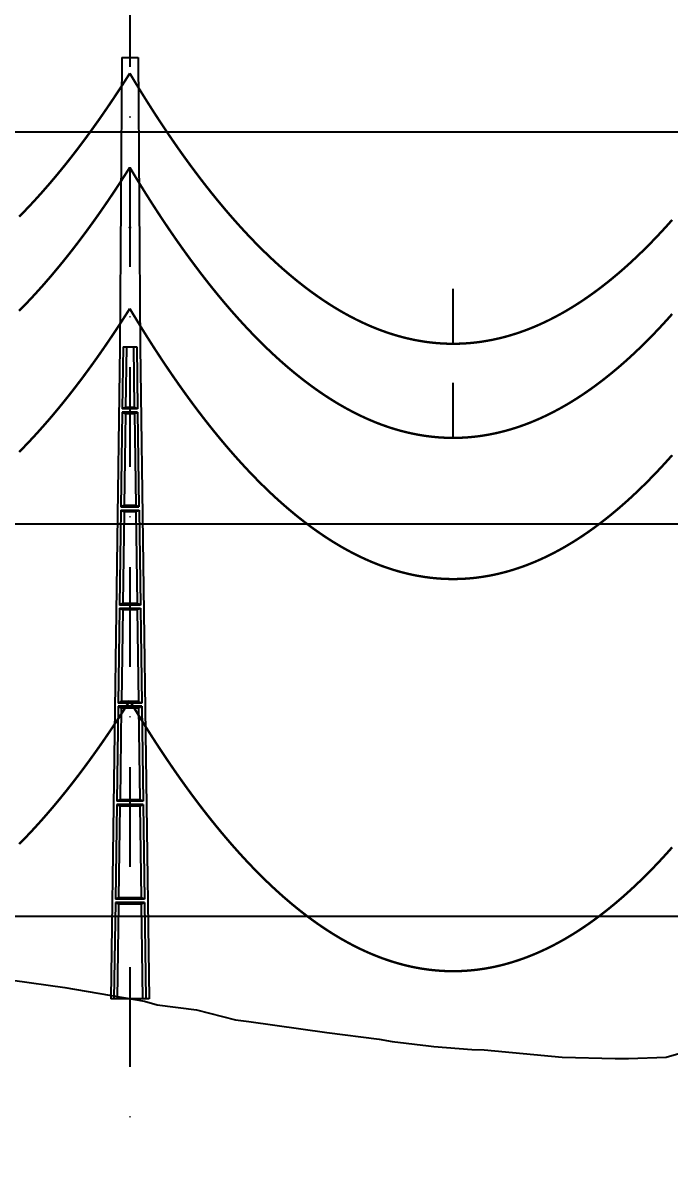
# Model space of a CAD drawing. Header units: metres. Extents: x -121 to 9872, y 3505 to 10721.
# Drawn here: x 4920.3 to 5002.9, y 6246 to 6390.9 of the extents above; entities that cross this region are included whole.
import ezdxf

# ---------------------------------------------------------------- set-up
doc = ezdxf.new("R2010")
doc.units = ezdxf.units.M
doc.header["$PDMODE"] = 2
doc.linetypes.add('DASHDOT', pattern=[25.4, 12.7, -6.35, 0, -6.35])
doc.linetypes.add('DASHED', pattern=[0.75, 0.5, -0.25])
for name, color, linetype in [('C-ROAD-PROF', 2, 'DASHED'), ('CON-EOL- FO', 101, 'Continuous'), ('CON-EOL- PROJEÇÃO', 22, 'Continuous'), ('CON-EOL-CA ARBUTUS', 144, 'Continuous'), ('cotas', 7, 'Continuous'), ('GRID', 253, 'Continuous'), ('POSTE DT', 7, 'Continuous')]:
    doc.layers.add(name, color=color, linetype=linetype)
doc.styles.get("Standard").update_dxf_attribs({"font": 'arial.ttf'})
doc.dimstyles.new('ISO-25', dxfattribs={"dimtxt": 2.5, "dimasz": 2.5, "dimexe": 1.25, "dimexo": 0.625, "dimtad": 1, "dimzin": 1, "dimtxsty": 'Standard', "dimcen": 2.5, "dimaunit": 1, "dimadec": 3, "dimazin": 3, "dimtfac": 1, "dimtmove": 0, "dimatfit": 3, "dimfxlon": 1, "dimarcsym": 0})

# ---------------------------------------------------------------- blocks, each defined once
blk = doc.blocks.new('*U1')
at = {"layer": 'POSTE DT', "extrusion": (0, 1, 0)}
for p, q in [((-3.31, 378.23), (-4.05, 262)), ((-3.31, 378.23), (3.31, 378.23)), ((3.31, 378.23), (4.06, 262)), ((-4.05, 262), (-7.72, 0)), ((-4.05, 262), (-4.05, 262)), ((-2.73, 262), (-3.08, 237.05)), ((-2.73, 262), (2.75, 262)), ((-1.42, 262), (-1.77, 237.57)), ((1.43, 262), (1.77, 237.57)), ((2.75, 262), (3.1, 237.05)), ((4.06, 262), (7.72, 0)), ((-3.1, 235.74), (-3.63, 197.65)), ((3.11, 235.73), (-3.1, 235.74)), ((3.1, 237.05), (-3.08, 237.05)), ((-1.8, 235.21), (-2.32, 198.19)), ((1.8, 235.21), (2.32, 198.19)), ((3.11, 235.73), (3.65, 197.65)), ((-3.65, 196.34), (-4.19, 158.25)), ((-2.35, 195.8), (-2.87, 158.8)), ((2.35, 195.8), (2.87, 158.8)), ((3.66, 196.34), (4.2, 158.25)), ((-4.21, 156.94), (-4.74, 118.85)), ((-2.9, 156.39), (-3.42, 119.41)), ((2.91, 156.39), (3.42, 119.41)), ((4.21, 156.94), (4.75, 118.85)), ((4.75, 118.85), (-4.74, 118.85)), ((-4.76, 117.54), (-5.29, 79.45)), ((4.77, 117.54), (-4.76, 117.54)), ((-3.46, 116.98), (-3.97, 80.02)), ((3.46, 116.98), (3.98, 80.02)), ((4.77, 117.54), (5.3, 79.45)), ((-5.31, 78.14), (-5.85, 40.06)), ((5.32, 78.14), (-5.31, 78.14)), ((5.3, 79.45), (-5.29, 79.45)), ((5.32, 78.14), (5.85, 40.06)), ((-4.01, 77.57), (-4.53, 40.63)), ((4.01, 77.57), (4.53, 40.63)), ((-5.86, 38.74), (-6.41, 0)), ((5.87, 38.74), (-5.86, 38.74)), ((5.85, 40.06), (-5.85, 40.06)), ((-4.56, 38.17), (-5.1, 0)), ((4.56, 38.17), (5.1, 0)), ((5.87, 38.74), (6.41, 0)), ((-6.41, 0), (-7.72, 0)), ((-5.1, 0), (-6.41, 0)), ((5.1, 0), (-5.1, 0)), ((6.41, 0), (5.1, 0)), ((7.72, 0), (6.41, 0))]:
    blk.add_line(p, q, dxfattribs=at)
at = {"layer": 'POSTE DT', "ltscale": 3}
for points in [[(-3.63, 197.65), (3.65, 197.65)], [(-3.65, 196.34), (3.66, 196.34)], [(-4.21, 156.94), (4.21, 156.94)], [(4.2, 158.25), (-4.19, 158.25)]]:
    blk.add_lwpolyline(points, dxfattribs=at)
at = {"layer": 'POSTE DT'}
for points, knots in [([(0.25, 309.94), (0.25, 309.93), (0.25, 309.93), (0.25, 309.92), (0.25, 309.91), (0.25, 309.9), (0.25, 309.89), (0.24, 309.85), (0.22, 309.82), (0.19, 309.77), (0.16, 309.74), (0.11, 309.71), (0.08, 309.7), (0.01, 309.68), (-0.02, 309.68), (-0.08, 309.7), (-0.11, 309.71), (-0.16, 309.74), (-0.18, 309.76), (-0.21, 309.8), (-0.22, 309.82), (-0.24, 309.85), (-0.24, 309.87), (-0.25, 309.89), (-0.25, 309.9), (-0.25, 309.92), (-0.25, 309.92), (-0.25, 309.93), (-0.25, 309.94), (-0.25, 309.95), (-0.25, 309.95), (-0.25, 309.96), (-0.25, 309.97), (-0.24, 310), (-0.23, 310.02), (-0.21, 310.07), (-0.2, 310.09), (-0.15, 310.14), (-0.13, 310.15), (-0.07, 310.18), (-0.03, 310.19), (0.03, 310.19), (0.06, 310.18), (0.12, 310.16), (0.14, 310.14), (0.18, 310.11), (0.2, 310.09), (0.21, 310.06), (0.22, 310.05), (0.23, 310.04), (0.24, 310.01), (0.24, 309.99), (0.25, 309.97), (0.25, 309.96), (0.25, 309.95), (0.25, 309.94), (0.25, 309.94), (0.25, 309.94), (0.25, 309.94)], [-54.728303, -54.728303, -54.728303, -54.728303, -54.309038, -54.309038, -53.647169, -53.647169, -52.532885, -52.532885, -48.86224, -48.86224, -45.282765, -45.282765, -41.52867, -41.52867, -37.867486, -37.867486, -34.454589, -34.454589, -31.301423, -31.301423, -28.48103, -28.48103, -26.961755, -26.961755, -25.7544, -25.7544, -25.136228, -25.136228, -24.64409, -24.64409, -24.094201, -24.094201, -23.191199, -23.191199, -20.494482, -20.494482, -17.342863, -17.342863, -13.645538, -13.645538, -9.835989, -9.835989, -6.296781, -6.296781, -3.005029, -3.005029, 0, 0, 0, 1.527594, 1.527594, 3.697216, 3.697216, 4.489727, 4.489727, 5.01438, 5.01438, 5.095313, 5.095313, 5.095313, 5.095313]), ([(-1.77, 237.57), (-1.99, 237.49), (-2.21, 237.4), (-2.64, 237.22), (-2.86, 237.14), (-3.08, 237.05)], [0, 0, 0, 0, 56.660495, 56.660495, 113.412826, 113.412826, 113.412826, 113.412826]), ([(1.77, 237.57), (1.18, 237.57), (0.59, 237.57), (-0.59, 237.57), (-1.18, 237.57), (-1.77, 237.57)], [0, 0, 0, 0, 67.306894, 67.306894, 134.614447, 134.614447, 134.614447, 134.614447]), ([(3.1, 237.05), (2.87, 237.14), (2.65, 237.23), (2.21, 237.4), (1.99, 237.49), (1.77, 237.57)], [0, 0, 0, 0, 56.738948, 56.738948, 113.38731, 113.38731, 113.38731, 113.38731]), ([(-3.1, 235.74), (-2.88, 235.65), (-2.67, 235.56), (-2.23, 235.39), (-2.02, 235.3), (-1.8, 235.21)], [0.055576, 0.055576, 0.055576, 0.055576, 56.767409, 56.767409, 113.50757, 113.50757, 113.50757, 113.50757]), ([(-1.8, 235.21), (-1.2, 235.21), (-0.6, 235.21), (0.6, 235.21), (1.2, 235.21), (1.8, 235.21)], [0, 0, 0, 0, 68.567797, 68.567797, 137.136247, 137.136247, 137.136247, 137.136247]), ([(1.8, 235.21), (2.02, 235.3), (2.24, 235.38), (2.68, 235.56), (2.89, 235.65), (3.11, 235.73)], [0, 0, 0, 0, 56.845349, 56.845349, 113.599799, 113.599799, 113.599799, 113.599799]), ([(-2.32, 198.19), (-2.54, 198.1), (-2.76, 198.01), (-3.2, 197.83), (-3.41, 197.74), (-3.63, 197.65)], [0, 0, 0, 0, 63.412073, 63.412073, 126.777421, 126.777421, 126.777421, 126.777421]), ([(2.32, 198.19), (1.55, 198.19), (0.77, 198.19), (-0.77, 198.19), (-1.55, 198.19), (-2.32, 198.19)], [0, 0, 0, 0, 88.31008, 88.31008, 176.620652, 176.620652, 176.620652, 176.620652]), ([(3.65, 197.65), (3.43, 197.74), (3.2, 197.83), (2.76, 198.01), (2.54, 198.1), (2.32, 198.19)], [0, 0, 0, 0, 63.488119, 63.488119, 126.880939, 126.880939, 126.880939, 126.880939]), ([(-3.65, 196.34), (-3.43, 196.25), (-3.22, 196.16), (-2.78, 195.98), (-2.57, 195.89), (-2.35, 195.8)], [0.054307, 0.054307, 0.054307, 0.054307, 63.527131, 63.527131, 127.063246, 127.063246, 127.063246, 127.063246]), ([(-2.35, 195.8), (-1.57, 195.8), (-0.78, 195.8), (0.79, 195.8), (1.57, 195.8), (2.35, 195.8)], [0, 0, 0, 0, 89.585713, 89.585713, 179.17191, 179.17191, 179.17191, 179.17191]), ([(2.35, 195.8), (2.57, 195.89), (2.79, 195.98), (3.23, 196.16), (3.45, 196.25), (3.66, 196.34)], [0, 0, 0, 0, 63.60246, 63.60246, 127.109696, 127.109696, 127.109696, 127.109696]), ([(-4.21, 156.94), (-3.99, 156.85), (-3.77, 156.75), (-3.34, 156.57), (-3.12, 156.48), (-2.9, 156.39)], [0.053423, 0.053423, 0.053423, 0.053423, 70.429742, 70.429742, 140.90167, 140.90167, 140.90167, 140.90167]), ([(-2.87, 158.8), (-3.09, 158.71), (-3.31, 158.62), (-3.75, 158.43), (-3.97, 158.34), (-4.19, 158.25)], [0, 0, 0, 0, 70.301707, 70.301707, 140.590947, 140.590947, 140.590947, 140.590947]), ([(-2.9, 156.39), (-1.94, 156.39), (-0.97, 156.39), (0.97, 156.39), (1.94, 156.39), (2.91, 156.39)], [0, 0, 0, 0, 110.60219, 110.60219, 221.20473, 221.20473, 221.20473, 221.20473]), ([(2.87, 158.8), (1.92, 158.8), (0.96, 158.8), (-0.96, 158.8), (-1.91, 158.8), (-2.87, 158.8)], [0, 0, 0, 0, 109.314454, 109.314454, 218.629264, 218.629264, 218.629264, 218.629264]), ([(4.2, 158.25), (3.98, 158.34), (3.76, 158.44), (3.31, 158.62), (3.09, 158.71), (2.87, 158.8)], [0, 0, 0, 0, 70.379198, 70.379198, 140.659718, 140.659718, 140.659718, 140.659718]), ([(2.91, 156.39), (3.12, 156.48), (3.34, 156.57), (3.78, 156.75), (4, 156.85), (4.21, 156.94)], [0, 0, 0, 0, 70.506649, 70.506649, 140.914701, 140.914701, 140.914701, 140.914701]), ([(-3.42, 119.41), (-3.64, 119.32), (-3.86, 119.23), (-4.3, 119.04), (-4.52, 118.95), (-4.74, 118.85)], [0, 0, 0, 0, 77.299547, 77.299547, 154.618634, 154.618634, 154.618634, 154.618634]), ([(3.42, 119.41), (2.28, 119.41), (1.14, 119.41), (-1.14, 119.41), (-2.28, 119.41), (-3.42, 119.41)], [0, 0, 0, 0, 130.319901, 130.319901, 260.640046, 260.640046, 260.640046, 260.640046]), ([(4.75, 118.85), (4.53, 118.95), (4.31, 119.04), (3.87, 119.23), (3.64, 119.32), (3.42, 119.41)], [0, 0, 0, 0, 77.381597, 77.381597, 154.66183, 154.66183, 154.66183, 154.66183]), ([(-4.76, 117.54), (-4.54, 117.45), (-4.32, 117.35), (-3.89, 117.17), (-3.67, 117.07), (-3.46, 116.98)], [0.052784, 0.052784, 0.052784, 0.052784, 77.438432, 77.438432, 154.950301, 154.950301, 154.950301, 154.950301]), ([(-3.46, 116.98), (-2.3, 116.98), (-1.15, 116.98), (1.15, 116.98), (2.31, 116.98), (3.46, 116.98)], [0, 0, 0, 0, 131.617604, 131.617604, 263.235447, 263.235447, 263.235447, 263.235447]), ([(3.46, 116.98), (3.68, 117.07), (3.89, 117.17), (4.33, 117.35), (4.55, 117.45), (4.77, 117.54)], [0, 0, 0, 0, 77.520013, 77.520013, 154.938747, 154.938747, 154.938747, 154.938747]), ([(-5.31, 78.14), (-5.09, 78.05), (-4.88, 77.95), (-4.44, 77.76), (-4.23, 77.67), (-4.01, 77.57)], [0.052308, 0.052308, 0.052308, 0.052308, 84.527725, 84.527725, 169.158824, 169.158824, 169.158824, 169.158824]), ([(-3.97, 80.02), (-4.19, 79.93), (-4.41, 79.83), (-4.85, 79.64), (-5.07, 79.55), (-5.29, 79.45)], [0, 0, 0, 0, 84.379671, 84.379671, 168.809376, 168.809376, 168.809376, 168.809376]), ([(3.98, 80.02), (2.65, 80.02), (1.33, 80.02), (-1.32, 80.02), (-2.65, 80.02), (-3.97, 80.02)], [0, 0, 0, 0, 151.326157, 151.326157, 302.652465, 302.652465, 302.652465, 302.652465]), ([(5.3, 79.45), (5.08, 79.55), (4.86, 79.64), (4.42, 79.83), (4.2, 79.93), (3.98, 80.02)], [0, 0, 0, 0, 84.46863, 84.46863, 168.833721, 168.833721, 168.833721, 168.833721]), ([(4.01, 77.57), (4.23, 77.67), (4.45, 77.76), (4.88, 77.95), (5.1, 78.05), (5.32, 78.14)], [0, 0, 0, 0, 84.616316, 84.616316, 169.129178, 169.129178, 169.129178, 169.129178]), ([(-4.01, 77.57), (-2.67, 77.57), (-1.34, 77.57), (1.34, 77.57), (2.67, 77.57), (4.01, 77.57)], [0, 0, 0, 0, 152.632212, 152.632212, 305.264569, 305.264569, 305.264569, 305.264569]), ([(-5.86, 38.74), (-5.65, 38.65), (-5.43, 38.55), (-5, 38.36), (-4.78, 38.26), (-4.56, 38.17)], [0.026524, 0.026524, 0.026524, 0.026524, 91.679563, 91.679563, 183.466041, 183.466041, 183.466041, 183.466041]), ([(-4.53, 40.63), (-4.75, 40.53), (-4.97, 40.44), (-5.41, 40.25), (-5.63, 40.15), (-5.85, 40.06)], [0, 0, 0, 0, 91.523648, 91.523648, 183.126775, 183.126775, 183.126775, 183.126775]), ([(-4.56, 38.17), (-3.04, 38.17), (-1.52, 38.17), (1.52, 38.17), (3.04, 38.17), (4.56, 38.17)], [0, 0, 0, 0, 173.646192, 173.646192, 347.292451, 347.292451, 347.292451, 347.292451]), ([(4.53, 40.63), (3.02, 40.63), (1.51, 40.63), (-1.51, 40.63), (-3.02, 40.63), (-4.53, 40.63)], [0, 0, 0, 0, 172.33304, 172.33304, 344.666151, 344.666151, 344.666151, 344.666151]), ([(5.85, 40.06), (5.63, 40.15), (5.41, 40.25), (4.97, 40.44), (4.75, 40.53), (4.53, 40.63)], [0, 0, 0, 0, 91.621326, 91.621326, 183.137324, 183.137324, 183.137324, 183.137324]), ([(4.56, 38.17), (4.78, 38.26), (5, 38.36), (5.43, 38.55), (5.65, 38.65), (5.87, 38.74)], [0, 0, 0, 0, 91.776928, 91.776928, 183.448614, 183.448614, 183.448614, 183.448614])]:
    blk.add_open_spline(points, degree=3, knots=knots, dxfattribs=at)
blk = doc.blocks.new('*D378')
at = {"layer": 'cotas', "color": 0, "lineweight": -2, "transparency": 16777216}
for p, q in [((4847.97, 6493.54), (4847.97, 6495.79)), ((4933.97, 6493.54), (4933.97, 6495.79)), ((4850.47, 6494.54), (4931.47, 6494.54))]:
    blk.add_line(p, q, dxfattribs=at)
at = {"layer": 'cotas', "color": 0, "transparency": 16777216}
for points in [[(4850.47, 6494.95), (4850.47, 6494.12), (4847.97, 6494.54)], [(4931.47, 6494.95), (4931.47, 6494.12), (4933.97, 6494.54)]]:
    blk.add_solid(points, dxfattribs=at)
at = {"layer": 'Defpoints', "color": 0, "transparency": 16777216}
for p in [(4933.97, 6494.54), (4847.97, 6400.41), (4933.97, 6386.43)]:
    blk.add_point(p, dxfattribs=at)
at = {"layer": 'cotas', "color": 0, "transparency": 16777216, "insert": (4890.97, 6496.44), "char_height": 2.5, "attachment_point": 5}
blk.add_mtext('86.00', dxfattribs=at)
blk = doc.blocks.new('*D379')
at = {"layer": 'cotas', "color": 0, "lineweight": -2, "transparency": 16777216}
for p, q in [((4933.97, 6466.97), (4933.97, 6469.22)), ((5017.76, 6466.97), (5017.76, 6469.22)), ((4936.47, 6467.97), (5015.26, 6467.97))]:
    blk.add_line(p, q, dxfattribs=at)
at = {"layer": 'cotas', "color": 0, "transparency": 16777216}
for points in [[(4936.47, 6468.38), (4936.47, 6467.55), (4933.97, 6467.97)], [(5015.26, 6468.38), (5015.26, 6467.55), (5017.76, 6467.97)]]:
    blk.add_solid(points, dxfattribs=at)
at = {"layer": 'Defpoints', "color": 0, "transparency": 16777216}
for p in [(5017.76, 6467.97), (5017.76, 6388.6), (4933.97, 6386.43)]:
    blk.add_point(p, dxfattribs=at)
at = {"layer": 'cotas', "color": 0, "transparency": 16777216, "insert": (4975.86, 6469.87), "char_height": 2.5, "attachment_point": 5}
blk.add_mtext('83.79', dxfattribs=at)

msp = doc.modelspace()

# ---------------------------------------------------------------- linework, layer by layer
at = {"layer": 'C-ROAD-PROF', "color": 0, "linetype": 'Continuous', "lineweight": -3}
msp.add_lwpolyline([(4919.007, 6268.786), (4925.696, 6267.88), (4935.824, 6266.108), (4937.465, 6265.677), (4942.474, 6265.031), (4947.456, 6263.764), (4949.154, 6263.557), (4959.121, 6262.115), (4965.775, 6261.289), (4967.446, 6260.981), (4972.092, 6260.43), (4972.427, 6260.406), (4972.769, 6260.363), (4977.598, 6259.964), (4979.184, 6259.944), (4989.116, 6258.978), (4995.883, 6258.828), (4997.599, 6258.828), (5002.39, 6259.001), (5007.538, 6260.493)], dxfattribs=at)
at = {"layer": 'CON-EOL- FO', "const_width": 0.3}
for points in [[(4919.848, 6336.152), (4920.276, 6336.586), (4920.704, 6337.029), (4921.132, 6337.478), (4921.559, 6337.935), (4921.987, 6338.4), (4922.415, 6338.872), (4922.843, 6339.351), (4923.271, 6339.838), (4923.699, 6340.332), (4924.127, 6340.834), (4924.554, 6341.343), (4924.982, 6341.86), (4925.41, 6342.384), (4925.838, 6342.915), (4926.266, 6343.454), (4926.694, 6344.001), (4927.122, 6344.555), (4927.549, 6345.116), (4927.977, 6345.685), (4928.405, 6346.261), (4928.833, 6346.845), (4929.261, 6347.436), (4929.689, 6348.035), (4930.117, 6348.641), (4930.544, 6349.255), (4930.972, 6349.876), (4931.4, 6350.504), (4931.828, 6351.14), (4932.256, 6351.784), (4932.684, 6352.435), (4933.112, 6353.094), (4933.539, 6353.76), (4933.967, 6354.433)], [(4933.967, 6354.433), (4934.384, 6353.738), (4934.801, 6353.051), (4935.218, 6352.37), (4935.635, 6351.696), (4936.052, 6351.03), (4936.469, 6350.371), (4936.885, 6349.718), (4937.302, 6349.073), (4937.719, 6348.435), (4938.136, 6347.805), (4938.553, 6347.181), (4938.97, 6346.564), (4939.387, 6345.955), (4939.804, 6345.352), (4940.22, 6344.757), (4940.637, 6344.169), (4941.054, 6343.587), (4941.471, 6343.013), (4941.888, 6342.446), (4942.305, 6341.886), (4942.722, 6341.334), (4943.138, 6340.788), (4943.555, 6340.249), (4943.972, 6339.718), (4944.389, 6339.193), (4944.806, 6338.676), (4945.223, 6338.165), (4945.64, 6337.662), (4946.057, 6337.166), (4946.473, 6336.677), (4946.89, 6336.195), (4947.307, 6335.72), (4947.724, 6335.252), (4948.141, 6334.791), (4948.558, 6334.337), (4948.975, 6333.891), (4949.392, 6333.451), (4949.808, 6333.019), (4950.225, 6332.593), (4950.642, 6332.175), (4951.059, 6331.763), (4951.476, 6331.359), (4951.893, 6330.962), (4952.31, 6330.571), (4952.727, 6330.188), (4953.143, 6329.812), (4953.56, 6329.443), (4953.977, 6329.081), (4954.394, 6328.726), (4954.811, 6328.378), (4955.228, 6328.037), (4955.645, 6327.704), (4956.061, 6327.377), (4956.478, 6327.057), (4956.895, 6326.744), (4957.312, 6326.439), (4957.729, 6326.14), (4958.146, 6325.849), (4958.563, 6325.564), (4958.98, 6325.287), (4959.396, 6325.016), (4959.813, 6324.753), (4960.23, 6324.497), (4960.647, 6324.247), (4961.064, 6324.005), (4961.481, 6323.77), (4961.898, 6323.542), (4962.315, 6323.32), (4962.731, 6323.106), (4963.148, 6322.899), (4963.565, 6322.699), (4963.982, 6322.506), (4964.399, 6322.32), (4964.816, 6322.141), (4965.233, 6321.969), (4965.649, 6321.804), (4966.066, 6321.646), (4966.483, 6321.495), (4966.9, 6321.352), (4967.317, 6321.215), (4967.734, 6321.085), (4968.151, 6320.962), (4968.568, 6320.847), (4968.984, 6320.738), (4969.401, 6320.636), (4969.818, 6320.542), (4970.235, 6320.454), (4970.652, 6320.373), (4971.069, 6320.3), (4971.486, 6320.233), (4971.903, 6320.174), (4972.319, 6320.121), (4972.736, 6320.076), (4973.153, 6320.038), (4973.57, 6320.006), (4973.987, 6319.982), (4974.404, 6319.964), (4974.821, 6319.954), (4975.238, 6319.951), (4975.654, 6319.955), (4976.071, 6319.965), (4976.488, 6319.983), (4976.905, 6320.008), (4977.322, 6320.04), (4977.739, 6320.078), (4978.156, 6320.124), (4978.572, 6320.177), (4978.989, 6320.237), (4979.406, 6320.304), (4979.823, 6320.378), (4980.24, 6320.459), (4980.657, 6320.547), (4981.074, 6320.642), (4981.491, 6320.744), (4981.907, 6320.853), (4982.324, 6320.969), (4982.741, 6321.093), (4983.158, 6321.223), (4983.575, 6321.36), (4983.992, 6321.504), (4984.409, 6321.655), (4984.826, 6321.814), (4985.242, 6321.979), (4985.659, 6322.151), (4986.076, 6322.331), (4986.493, 6322.517), (4986.91, 6322.711), (4987.327, 6322.911), (4987.744, 6323.119), (4988.161, 6323.333), (4988.577, 6323.555), (4988.994, 6323.783), (4989.411, 6324.019), (4989.828, 6324.262), (4990.245, 6324.511), (4990.662, 6324.768), (4991.079, 6325.032), (4991.495, 6325.303), (4991.912, 6325.581), (4992.329, 6325.866), (4992.746, 6326.158), (4993.163, 6326.457), (4993.58, 6326.763), (4993.997, 6327.076), (4994.414, 6327.396), (4994.83, 6327.723), (4995.247, 6328.057), (4995.664, 6328.399), (4996.081, 6328.747), (4996.498, 6329.102), (4996.915, 6329.465), (4997.332, 6329.834), (4997.749, 6330.211), (4998.165, 6330.594), (4998.582, 6330.985), (4998.999, 6331.383), (4999.416, 6331.787), (4999.833, 6332.199), (5000.25, 6332.618), (5000.667, 6333.044), (5001.084, 6333.477), (5001.5, 6333.917), (5001.917, 6334.364), (5002.334, 6334.818), (5002.751, 6335.279), (5003.168, 6335.748)]]:
    msp.add_lwpolyline(points, dxfattribs=at)
at = {"layer": 'CON-EOL- PROJEÇÃO', "lineweight": 30, "const_width": 0.3}
for points in [[(4919.848, 6286.152), (4920.276, 6286.586), (4920.704, 6287.029), (4921.132, 6287.478), (4921.559, 6287.935), (4921.987, 6288.4), (4922.415, 6288.872), (4922.843, 6289.351), (4923.271, 6289.838), (4923.699, 6290.332), (4924.127, 6290.834), (4924.554, 6291.343), (4924.982, 6291.86), (4925.41, 6292.384), (4925.838, 6292.915), (4926.266, 6293.454), (4926.694, 6294.001), (4927.122, 6294.555), (4927.549, 6295.116), (4927.977, 6295.685), (4928.405, 6296.261), (4928.833, 6296.845), (4929.261, 6297.436), (4929.689, 6298.035), (4930.117, 6298.641), (4930.544, 6299.255), (4930.972, 6299.876), (4931.4, 6300.504), (4931.828, 6301.14), (4932.256, 6301.784), (4932.684, 6302.435), (4933.112, 6303.094), (4933.539, 6303.76), (4933.967, 6304.433)], [(4933.967, 6304.433), (4934.384, 6303.738), (4934.801, 6303.051), (4935.218, 6302.37), (4935.635, 6301.696), (4936.052, 6301.03), (4936.469, 6300.371), (4936.885, 6299.718), (4937.302, 6299.073), (4937.719, 6298.435), (4938.136, 6297.805), (4938.553, 6297.181), (4938.97, 6296.564), (4939.387, 6295.955), (4939.804, 6295.352), (4940.22, 6294.757), (4940.637, 6294.169), (4941.054, 6293.587), (4941.471, 6293.013), (4941.888, 6292.446), (4942.305, 6291.886), (4942.722, 6291.334), (4943.138, 6290.788), (4943.555, 6290.249), (4943.972, 6289.718), (4944.389, 6289.193), (4944.806, 6288.676), (4945.223, 6288.165), (4945.64, 6287.662), (4946.057, 6287.166), (4946.473, 6286.677), (4946.89, 6286.195), (4947.307, 6285.72), (4947.724, 6285.252), (4948.141, 6284.791), (4948.558, 6284.337), (4948.975, 6283.891), (4949.392, 6283.451), (4949.808, 6283.019), (4950.225, 6282.593), (4950.642, 6282.175), (4951.059, 6281.763), (4951.476, 6281.359), (4951.893, 6280.962), (4952.31, 6280.571), (4952.727, 6280.188), (4953.143, 6279.812), (4953.56, 6279.443), (4953.977, 6279.081), (4954.394, 6278.726), (4954.811, 6278.378), (4955.228, 6278.037), (4955.645, 6277.704), (4956.061, 6277.377), (4956.478, 6277.057), (4956.895, 6276.744), (4957.312, 6276.439), (4957.729, 6276.14), (4958.146, 6275.849), (4958.563, 6275.564), (4958.98, 6275.287), (4959.396, 6275.016), (4959.813, 6274.753), (4960.23, 6274.497), (4960.647, 6274.247), (4961.064, 6274.005), (4961.481, 6273.77), (4961.898, 6273.541), (4962.315, 6273.32), (4962.731, 6273.106), (4963.148, 6272.899), (4963.565, 6272.699), (4963.982, 6272.506), (4964.399, 6272.32), (4964.816, 6272.141), (4965.233, 6271.969), (4965.649, 6271.804), (4966.066, 6271.646), (4966.483, 6271.495), (4966.9, 6271.352), (4967.317, 6271.215), (4967.734, 6271.085), (4968.151, 6270.962), (4968.568, 6270.847), (4968.984, 6270.738), (4969.401, 6270.636), (4969.818, 6270.542), (4970.235, 6270.454), (4970.652, 6270.373), (4971.069, 6270.3), (4971.486, 6270.233), (4971.903, 6270.174), (4972.319, 6270.121), (4972.736, 6270.076), (4973.153, 6270.038), (4973.57, 6270.006), (4973.987, 6269.982), (4974.404, 6269.964), (4974.821, 6269.954), (4975.238, 6269.951), (4975.654, 6269.955), (4976.071, 6269.965), (4976.488, 6269.983), (4976.905, 6270.008), (4977.322, 6270.04), (4977.739, 6270.078), (4978.156, 6270.124), (4978.572, 6270.177), (4978.989, 6270.237), (4979.406, 6270.304), (4979.823, 6270.378), (4980.24, 6270.459), (4980.657, 6270.547), (4981.074, 6270.642), (4981.491, 6270.744), (4981.907, 6270.853), (4982.324, 6270.969), (4982.741, 6271.093), (4983.158, 6271.223), (4983.575, 6271.36), (4983.992, 6271.504), (4984.409, 6271.655), (4984.826, 6271.814), (4985.242, 6271.979), (4985.659, 6272.151), (4986.076, 6272.331), (4986.493, 6272.517), (4986.91, 6272.711), (4987.327, 6272.911), (4987.744, 6273.119), (4988.161, 6273.333), (4988.577, 6273.555), (4988.994, 6273.783), (4989.411, 6274.019), (4989.828, 6274.262), (4990.245, 6274.511), (4990.662, 6274.768), (4991.079, 6275.032), (4991.495, 6275.303), (4991.912, 6275.581), (4992.329, 6275.866), (4992.746, 6276.158), (4993.163, 6276.457), (4993.58, 6276.763), (4993.997, 6277.076), (4994.414, 6277.396), (4994.83, 6277.723), (4995.247, 6278.057), (4995.664, 6278.399), (4996.081, 6278.747), (4996.498, 6279.102), (4996.915, 6279.465), (4997.332, 6279.834), (4997.749, 6280.211), (4998.165, 6280.594), (4998.582, 6280.985), (4998.999, 6281.383), (4999.416, 6281.787), (4999.833, 6282.199), (5000.25, 6282.618), (5000.667, 6283.044), (5001.084, 6283.477), (5001.5, 6283.917), (5001.917, 6284.364), (5002.334, 6284.818), (5002.751, 6285.279), (5003.168, 6285.748)]]:
    msp.add_lwpolyline(points, dxfattribs=at)
at = {"layer": 'CON-EOL-CA ARBUTUS'}
for p, q in [((4975.225, 6349.951), (4975.225, 6356.951)), ((4975.225, 6337.951), (4975.225, 6344.951))]:
    msp.add_line(p, q, dxfattribs=at)
at = {"layer": 'CON-EOL-CA ARBUTUS', "const_width": 0.3}
for points in [[(4919.848, 6366.152), (4920.276, 6366.586), (4920.704, 6367.029), (4921.132, 6367.478), (4921.559, 6367.935), (4921.987, 6368.4), (4922.415, 6368.872), (4922.843, 6369.351), (4923.271, 6369.838), (4923.699, 6370.332), (4924.127, 6370.834), (4924.554, 6371.343), (4924.982, 6371.86), (4925.41, 6372.384), (4925.838, 6372.915), (4926.266, 6373.454), (4926.694, 6374.001), (4927.122, 6374.555), (4927.549, 6375.116), (4927.977, 6375.685), (4928.405, 6376.261), (4928.833, 6376.845), (4929.261, 6377.436), (4929.689, 6378.035), (4930.117, 6378.641), (4930.544, 6379.255), (4930.972, 6379.876), (4931.4, 6380.504), (4931.828, 6381.14), (4932.256, 6381.784), (4932.684, 6382.435), (4933.112, 6383.094), (4933.539, 6383.76), (4933.967, 6384.433)], [(4933.967, 6384.433), (4934.384, 6383.738), (4934.801, 6383.051), (4935.218, 6382.37), (4935.635, 6381.696), (4936.052, 6381.03), (4936.469, 6380.371), (4936.885, 6379.718), (4937.302, 6379.073), (4937.719, 6378.435), (4938.136, 6377.805), (4938.553, 6377.181), (4938.97, 6376.564), (4939.387, 6375.955), (4939.804, 6375.352), (4940.22, 6374.757), (4940.637, 6374.169), (4941.054, 6373.587), (4941.471, 6373.013), (4941.888, 6372.446), (4942.305, 6371.886), (4942.722, 6371.334), (4943.138, 6370.788), (4943.555, 6370.249), (4943.972, 6369.718), (4944.389, 6369.193), (4944.806, 6368.676), (4945.223, 6368.165), (4945.64, 6367.662), (4946.057, 6367.166), (4946.473, 6366.677), (4946.89, 6366.195), (4947.307, 6365.72), (4947.724, 6365.252), (4948.141, 6364.791), (4948.558, 6364.337), (4948.975, 6363.891), (4949.392, 6363.451), (4949.808, 6363.019), (4950.225, 6362.593), (4950.642, 6362.175), (4951.059, 6361.763), (4951.476, 6361.359), (4951.893, 6360.962), (4952.31, 6360.571), (4952.727, 6360.188), (4953.143, 6359.812), (4953.56, 6359.443), (4953.977, 6359.081), (4954.394, 6358.726), (4954.811, 6358.378), (4955.228, 6358.037), (4955.645, 6357.704), (4956.061, 6357.377), (4956.478, 6357.057), (4956.895, 6356.744), (4957.312, 6356.439), (4957.729, 6356.14), (4958.146, 6355.849), (4958.563, 6355.564), (4958.98, 6355.287), (4959.396, 6355.016), (4959.813, 6354.753), (4960.23, 6354.497), (4960.647, 6354.247), (4961.064, 6354.005), (4961.481, 6353.77), (4961.898, 6353.541), (4962.315, 6353.32), (4962.731, 6353.106), (4963.148, 6352.899), (4963.565, 6352.699), (4963.982, 6352.506), (4964.399, 6352.32), (4964.816, 6352.141), (4965.233, 6351.969), (4965.649, 6351.804), (4966.066, 6351.646), (4966.483, 6351.495), (4966.9, 6351.352), (4967.317, 6351.215), (4967.734, 6351.085), (4968.151, 6350.962), (4968.568, 6350.847), (4968.984, 6350.738), (4969.401, 6350.636), (4969.818, 6350.542), (4970.235, 6350.454), (4970.652, 6350.373), (4971.069, 6350.3), (4971.486, 6350.233), (4971.903, 6350.174), (4972.319, 6350.121), (4972.736, 6350.076), (4973.153, 6350.038), (4973.57, 6350.006), (4973.987, 6349.982), (4974.404, 6349.964), (4974.821, 6349.954), (4975.238, 6349.951), (4975.654, 6349.955), (4976.071, 6349.965), (4976.488, 6349.983), (4976.905, 6350.008), (4977.322, 6350.04), (4977.739, 6350.078), (4978.156, 6350.124), (4978.572, 6350.177), (4978.989, 6350.237), (4979.406, 6350.304), (4979.823, 6350.378), (4980.24, 6350.459), (4980.657, 6350.547), (4981.074, 6350.642), (4981.491, 6350.744), (4981.907, 6350.853), (4982.324, 6350.969), (4982.741, 6351.093), (4983.158, 6351.223), (4983.575, 6351.36), (4983.992, 6351.504), (4984.409, 6351.655), (4984.826, 6351.814), (4985.242, 6351.979), (4985.659, 6352.151), (4986.076, 6352.331), (4986.493, 6352.517), (4986.91, 6352.711), (4987.327, 6352.911), (4987.744, 6353.119), (4988.161, 6353.333), (4988.577, 6353.555), (4988.994, 6353.783), (4989.411, 6354.019), (4989.828, 6354.262), (4990.245, 6354.511), (4990.662, 6354.768), (4991.079, 6355.032), (4991.495, 6355.303), (4991.912, 6355.581), (4992.329, 6355.866), (4992.746, 6356.158), (4993.163, 6356.457), (4993.58, 6356.763), (4993.997, 6357.076), (4994.414, 6357.396), (4994.83, 6357.723), (4995.247, 6358.057), (4995.664, 6358.399), (4996.081, 6358.747), (4996.498, 6359.102), (4996.915, 6359.465), (4997.332, 6359.834), (4997.749, 6360.211), (4998.165, 6360.594), (4998.582, 6360.985), (4998.999, 6361.383), (4999.416, 6361.787), (4999.833, 6362.199), (5000.25, 6362.618), (5000.667, 6363.044), (5001.084, 6363.477), (5001.5, 6363.917), (5001.917, 6364.364), (5002.334, 6364.818), (5002.751, 6365.279), (5003.168, 6365.748)], [(4919.848, 6354.152), (4920.276, 6354.586), (4920.704, 6355.029), (4921.132, 6355.478), (4921.559, 6355.935), (4921.987, 6356.4), (4922.415, 6356.872), (4922.843, 6357.351), (4923.271, 6357.838), (4923.699, 6358.332), (4924.127, 6358.834), (4924.554, 6359.343), (4924.982, 6359.86), (4925.41, 6360.384), (4925.838, 6360.915), (4926.266, 6361.454), (4926.694, 6362.001), (4927.122, 6362.555), (4927.549, 6363.116), (4927.977, 6363.685), (4928.405, 6364.261), (4928.833, 6364.845), (4929.261, 6365.436), (4929.689, 6366.035), (4930.117, 6366.641), (4930.544, 6367.255), (4930.972, 6367.876), (4931.4, 6368.504), (4931.828, 6369.14), (4932.256, 6369.784), (4932.684, 6370.435), (4933.112, 6371.094), (4933.539, 6371.76), (4933.967, 6372.433)], [(4933.967, 6372.433), (4934.384, 6371.738), (4934.801, 6371.051), (4935.218, 6370.37), (4935.635, 6369.696), (4936.052, 6369.03), (4936.469, 6368.371), (4936.885, 6367.718), (4937.302, 6367.073), (4937.719, 6366.435), (4938.136, 6365.805), (4938.553, 6365.181), (4938.97, 6364.564), (4939.387, 6363.955), (4939.804, 6363.352), (4940.22, 6362.757), (4940.637, 6362.169), (4941.054, 6361.587), (4941.471, 6361.013), (4941.888, 6360.446), (4942.305, 6359.886), (4942.722, 6359.334), (4943.138, 6358.788), (4943.555, 6358.249), (4943.972, 6357.718), (4944.389, 6357.193), (4944.806, 6356.676), (4945.223, 6356.165), (4945.64, 6355.662), (4946.057, 6355.166), (4946.473, 6354.677), (4946.89, 6354.195), (4947.307, 6353.72), (4947.724, 6353.252), (4948.141, 6352.791), (4948.558, 6352.337), (4948.975, 6351.891), (4949.392, 6351.451), (4949.808, 6351.019), (4950.225, 6350.593), (4950.642, 6350.175), (4951.059, 6349.763), (4951.476, 6349.359), (4951.893, 6348.962), (4952.31, 6348.571), (4952.727, 6348.188), (4953.143, 6347.812), (4953.56, 6347.443), (4953.977, 6347.081), (4954.394, 6346.726), (4954.811, 6346.378), (4955.228, 6346.037), (4955.645, 6345.704), (4956.061, 6345.377), (4956.478, 6345.057), (4956.895, 6344.744), (4957.312, 6344.439), (4957.729, 6344.14), (4958.146, 6343.849), (4958.563, 6343.564), (4958.98, 6343.287), (4959.396, 6343.016), (4959.813, 6342.753), (4960.23, 6342.497), (4960.647, 6342.247), (4961.064, 6342.005), (4961.481, 6341.77), (4961.898, 6341.542), (4962.315, 6341.32), (4962.731, 6341.106), (4963.148, 6340.899), (4963.565, 6340.699), (4963.982, 6340.506), (4964.399, 6340.32), (4964.816, 6340.141), (4965.233, 6339.969), (4965.649, 6339.804), (4966.066, 6339.646), (4966.483, 6339.495), (4966.9, 6339.352), (4967.317, 6339.215), (4967.734, 6339.085), (4968.151, 6338.962), (4968.568, 6338.847), (4968.984, 6338.738), (4969.401, 6338.636), (4969.818, 6338.542), (4970.235, 6338.454), (4970.652, 6338.373), (4971.069, 6338.3), (4971.486, 6338.233), (4971.903, 6338.174), (4972.319, 6338.121), (4972.736, 6338.076), (4973.153, 6338.038), (4973.57, 6338.006), (4973.987, 6337.982), (4974.404, 6337.964), (4974.821, 6337.954), (4975.238, 6337.951), (4975.654, 6337.955), (4976.071, 6337.965), (4976.488, 6337.983), (4976.905, 6338.008), (4977.322, 6338.04), (4977.739, 6338.078), (4978.156, 6338.124), (4978.572, 6338.177), (4978.989, 6338.237), (4979.406, 6338.304), (4979.823, 6338.378), (4980.24, 6338.459), (4980.657, 6338.547), (4981.074, 6338.642), (4981.491, 6338.744), (4981.907, 6338.853), (4982.324, 6338.969), (4982.741, 6339.093), (4983.158, 6339.223), (4983.575, 6339.36), (4983.992, 6339.504), (4984.409, 6339.655), (4984.826, 6339.814), (4985.242, 6339.979), (4985.659, 6340.151), (4986.076, 6340.331), (4986.493, 6340.517), (4986.91, 6340.711), (4987.327, 6340.911), (4987.744, 6341.119), (4988.161, 6341.333), (4988.577, 6341.555), (4988.994, 6341.783), (4989.411, 6342.019), (4989.828, 6342.262), (4990.245, 6342.511), (4990.662, 6342.768), (4991.079, 6343.032), (4991.495, 6343.303), (4991.912, 6343.581), (4992.329, 6343.866), (4992.746, 6344.158), (4993.163, 6344.457), (4993.58, 6344.763), (4993.997, 6345.076), (4994.414, 6345.396), (4994.83, 6345.723), (4995.247, 6346.057), (4995.664, 6346.399), (4996.081, 6346.747), (4996.498, 6347.102), (4996.915, 6347.465), (4997.332, 6347.834), (4997.749, 6348.211), (4998.165, 6348.594), (4998.582, 6348.985), (4998.999, 6349.383), (4999.416, 6349.787), (4999.833, 6350.199), (5000.25, 6350.618), (5000.667, 6351.044), (5001.084, 6351.477), (5001.5, 6351.917), (5001.917, 6352.364), (5002.334, 6352.818), (5002.751, 6353.279), (5003.168, 6353.748)]]:
    msp.add_lwpolyline(points, dxfattribs=at)
at = {"layer": 'GRID', "linetype": 'DASHDOT'}
msp.add_line((4933.967, 7876.973), (4933.967, 5510.205), dxfattribs=at)
at = {"layer": 'GRID'}
for points in [[(-30.298, 6376.973), (7827.812, 6376.973)], [(-30.298, 6326.973), (7827.812, 6326.973)], [(-30.298, 6276.973), (7827.812, 6276.973)]]:
    msp.add_lwpolyline(points, dxfattribs=at)

# ---------------------------------------------------------------- block references
at = {"layer": 'POSTE DT', "xscale": 0.3172702451939489, "yscale": 0.3172702451939489, "zscale": 0.3172702451939489}
msp.add_blockref('*U1', (4933.983, 6266.433), dxfattribs=at)

# ---------------------------------------------------------------- dimensions: what is measured, and where the dimension line sits
at = {"layer": 'cotas'}
for base, p1, p2, picture, middle in [((4933.967, 6494.535), (4847.967, 6400.411), (4933.967, 6386.433), '*D378', (4890.967, 6496.437)), ((5017.759, 6467.967), (4933.967, 6386.433), (5017.759, 6388.604), '*D379', (4975.863, 6469.869))]:
    dim = msp.add_linear_dim(base=base, p1=p1, p2=p2, dimstyle='ISO-25', dxfattribs=at)
    dim.commit()
    dim.dimension.update_dxf_attribs({"geometry": picture, "text_midpoint": middle})

doc.saveas('drawing.dxf')
